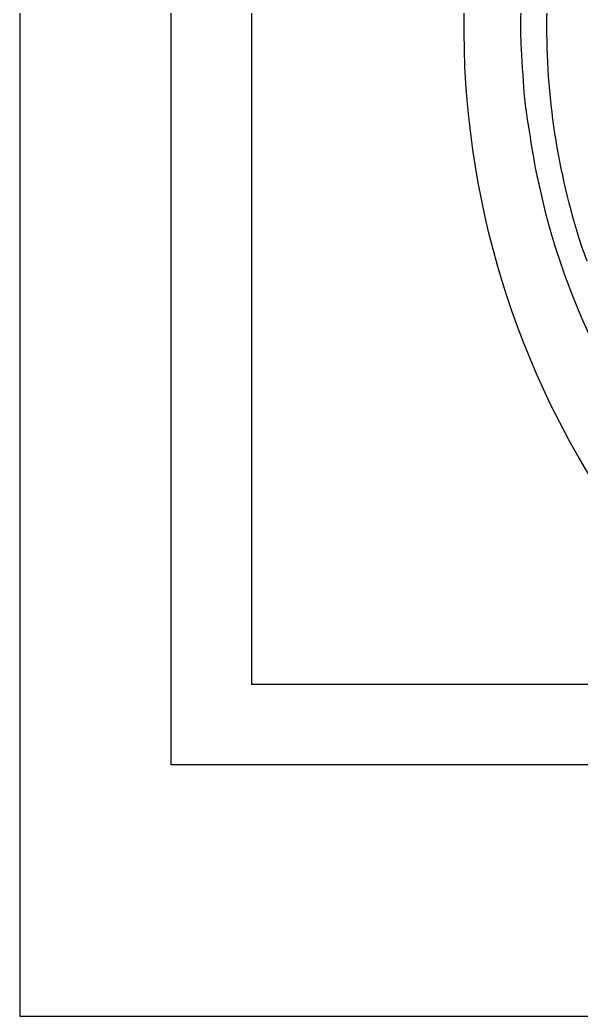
# Model space of a CAD drawing. Extents: x 0 to 813, y 0 to 123.
# Drawn here: x 650.3 to 685.1, y 0.2 to 61.9 of the extents above; entities that cross this region are included whole.
import ezdxf

# ---------------------------------------------------------------- set-up
doc = ezdxf.new("R2010")
doc.units = 0
doc.layers.add('Calque_1', color=7, linetype='CONTINUOUS')

msp = doc.modelspace()

# ---------------------------------------------------------------- linework, layer by layer
at = {"layer": 'Calque_1', "color": 7}
for p, q in [((650.270921, 123.166639), (650.270921, 0.16625)), ((659.648742, 15.753522), (659.648742, 107.579373)), ((664.648281, 102.579298), (664.648281, 20.753596)), ((695.978814, 15.753522), (659.648742, 15.753522)), ((650.270921, 0.16625), (813.270793, 0.16625))]:
    msp.add_line(p, q, dxfattribs=at)
for points in [[(682.381968, 71.485245), (681.6058, 68.21511), (681.184584, 63.247474), (681.390324, 59.782395)], [(683.202727, 38.102547), (678.351468, 48.080308), (676.738144, 59.355455), (678.551592, 70.612673)], [(684.960012, 48.453817), (683.555392, 52.923484), (682.881812, 57.682329), (682.976723, 62.470119)], [(681.390324, 59.782395), (681.456364, 58.669675), (681.541736, 57.445448), (681.579949, 57.061595)], [(681.579949, 57.061595), (681.660015, 56.257002), (682.165786, 53.097301), (682.324649, 52.408786)], [(682.324649, 52.408786), (682.38369, 52.152884), (682.484866, 51.697039), (682.549552, 51.395654)], [(682.549552, 51.395654), (684.21884, 43.620381), (688.548947, 35.576968), (694.878034, 28.493761)], [(685.473176, 46.972701), (685.412132, 47.083795), (685.181161, 47.750091), (684.960012, 48.453817)], [(711.871989, 11.486014), (699.457033, 16.37559), (689.084068, 26.006237), (683.202727, 38.102547)], [(664.648281, 20.753596), (664.648281, 20.753596), (690.289157, 20.753596), (690.289157, 20.753596)]]:
    msp.add_open_spline(points, degree=3, dxfattribs=at)

doc.saveas('drawing.dxf')
